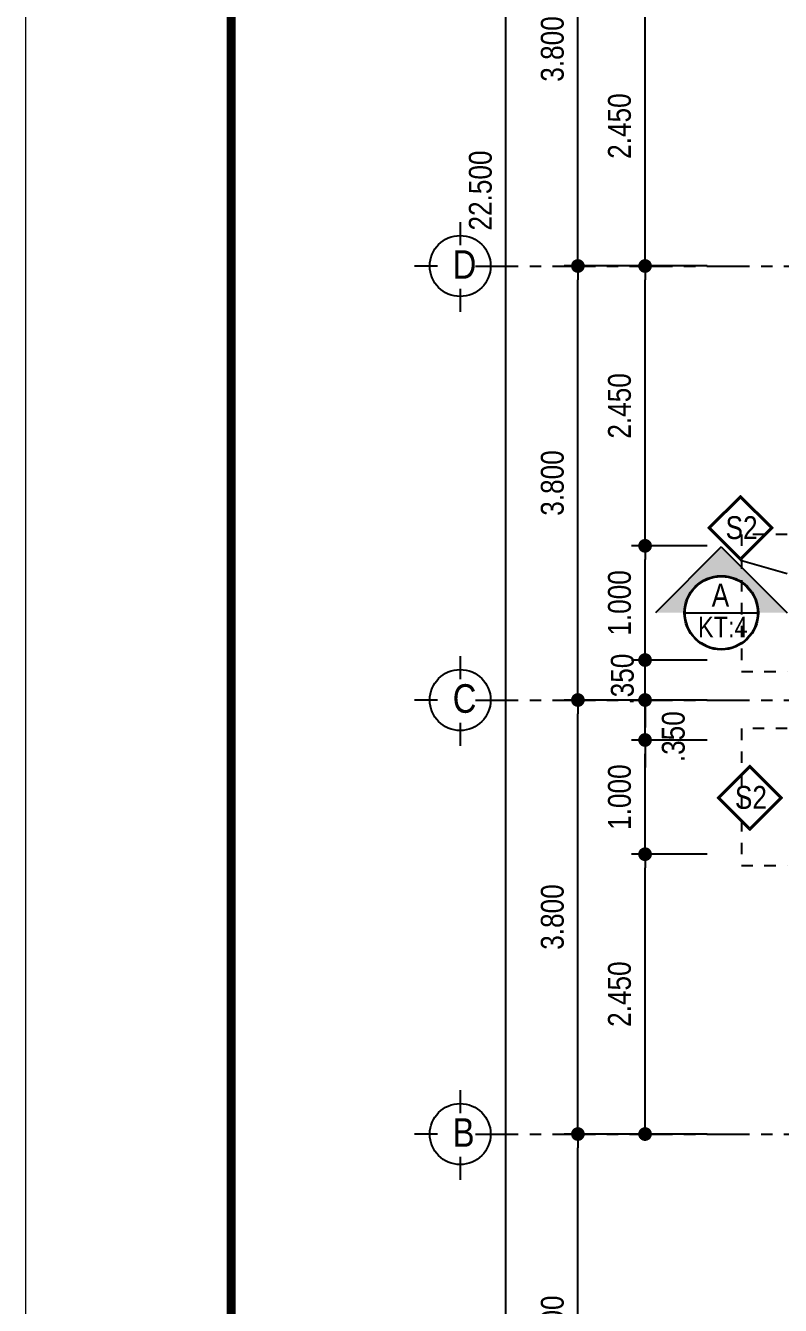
# Model space of a CAD drawing. Header units: millimetres. Extents: x 100 to 288, y -65 to 177.
# Drawn here: x 119.75 to 126.36, y 124.32 to 135.52 of the extents above; entities that cross this region are included whole.
import ezdxf

# ---------------------------------------------------------------- set-up
doc = ezdxf.new("R2010")
doc.units = ezdxf.units.MM
doc.header["$LTSCALE"] = 0.3
doc.header["$MEASUREMENT"] = 0
doc.header["$PDMODE"] = 2
doc.linetypes.add('ACAD_ISO03W100', pattern=[30, 12, -18])
doc.linetypes.add('CENTER', pattern=[2, 1.25, -0.25, 0.25, -0.25])
doc.layers.get('0').update_dxf_attribs({"linetype": 'CONTINUOUS', "lineweight": 13})
doc.layers.get('DEFPOINTS').update_dxf_attribs({"linetype": 'CONTINUOUS', "lineweight": 13})
for name, color, linetype in [('CHU', 3, 'CONTINUOUS'), ('HACTH', 8, 'CONTINUOUS'), ('HATCH', 8, 'CONTINUOUS'), ('LAYER 1', 1, 'CONTINUOUS'), ('LAYER1', 1, 'CONTINUOUS'), ('LAYER7', 7, 'CONTINUOUS'), ('THAY', 4, 'CONTINUOUS')]:
    doc.layers.add(name, color=color, linetype=linetype)
doc.styles.add('HELVE-KT', font='VHELVCN.TTF')
doc.dimstyles.new('1-100', dxfattribs={"dimtxt": 0.2, "dimasz": 0.12, "dimexe": 0.12, "dimexo": 0.2, "dimgap": 0.12, "dimtad": 1, "dimdec": 3, "dimzin": 4, "dimdsep": 46, "dimtxsty": 'HELVE-KT', "dimblk1": 'DOT', "dimblk2": 'DOT', "dimsah": 1, "dimcen": -0.18, "dimadec": 3, "dimazin": 0, "dimtfac": 1, "dimtdec": 3, "dimtmove": 2, "dimatfit": 3, "dimldrblk": 'DOT', "dimfxl": 0, "dimtolj": 1, "dimtzin": 4, "dimarcsym": 0})

# ---------------------------------------------------------------- blocks, each defined once
blk = doc.blocks.new('_DOT')
at = {"color": 0, "linetype": 'ByBlock'}
blk.add_line((-0.5, 0), (-1, 0), dxfattribs=at)
at = {"color": 0, "linetype": 'ByBlock', "const_width": 0.5}
blk.add_lwpolyline([(-0.25, 0, 1), (0.25, 0, 1)], format="xyb", close=True, dxfattribs=at)
blk = doc.blocks.new('*D164')
at = {"layer": 'DEFPOINTS', "color": 0, "lineweight": -2, "ltscale": 5}
for p in [(124.584, 125.818), (125.545, 125.818), (125.545, 122.418)]:
    blk.add_point(p, dxfattribs=at)
at = {"layer": 'LAYER 1', "color": 0, "lineweight": -2, "ltscale": 5}
for p, q in [((125.345, 125.818), (124.464, 125.818)), ((124.584, 122.538), (124.584, 125.698)), ((125.345, 122.418), (124.464, 122.418))]:
    blk.add_line(p, q, dxfattribs=at)
at = {"layer": 'LAYER 1', "color": 0, "lineweight": -2, "ltscale": 5, "xscale": 0.12, "yscale": 0.12, "zscale": 0.12}
for p, rotation in [((124.584, 125.818), 90), ((124.584, 122.418), 270)]:
    blk.add_blockref('_DOT', p, dxfattribs=dict(at, rotation=rotation))
at = {"layer": 'LAYER 1', "color": 0, "ltscale": 5, "insert": (124.361, 124.118), "char_height": 0.2, "attachment_point": 5, "rotation": 90, "style": 'HELVE-KT'}
blk.add_mtext('\\A1;3.400', dxfattribs=at)
blk = doc.blocks.new('*D165')
at = {"layer": 'DEFPOINTS', "color": 0, "lineweight": -2, "ltscale": 5}
for p in [(124.584, 129.618), (125.917, 129.618), (125.917, 125.818)]:
    blk.add_point(p, dxfattribs=at)
at = {"layer": 'LAYER 1', "color": 0, "lineweight": -2, "ltscale": 5}
for p, q in [((125.717, 129.618), (124.464, 129.618)), ((124.584, 125.938), (124.584, 129.498)), ((125.717, 125.818), (124.464, 125.818))]:
    blk.add_line(p, q, dxfattribs=at)
at = {"layer": 'LAYER 1', "color": 0, "lineweight": -2, "ltscale": 5, "xscale": 0.12, "yscale": 0.12, "zscale": 0.12}
for p, rotation in [((124.584, 129.618), 90), ((124.584, 125.818), 270)]:
    blk.add_blockref('_DOT', p, dxfattribs=dict(at, rotation=rotation))
at = {"layer": 'LAYER 1', "color": 0, "ltscale": 5, "insert": (124.361, 127.718), "char_height": 0.2, "attachment_point": 5, "rotation": 90, "style": 'HELVE-KT'}
blk.add_mtext('\\A1;3.800', dxfattribs=at)
blk = doc.blocks.new('*D166')
at = {"layer": 'DEFPOINTS', "color": 0, "lineweight": -2, "ltscale": 5}
for p in [(124.584, 133.418), (125.917, 133.418), (125.917, 129.618)]:
    blk.add_point(p, dxfattribs=at)
at = {"layer": 'LAYER 1', "color": 0, "lineweight": -2, "ltscale": 5}
for p, q in [((125.717, 133.418), (124.464, 133.418)), ((124.584, 129.738), (124.584, 133.298)), ((125.717, 129.618), (124.464, 129.618))]:
    blk.add_line(p, q, dxfattribs=at)
at = {"layer": 'LAYER 1', "color": 0, "lineweight": -2, "ltscale": 5, "xscale": 0.12, "yscale": 0.12, "zscale": 0.12}
for p, rotation in [((124.584, 133.418), 90), ((124.584, 129.618), 270)]:
    blk.add_blockref('_DOT', p, dxfattribs=dict(at, rotation=rotation))
at = {"layer": 'LAYER 1', "color": 0, "ltscale": 5, "insert": (124.361, 131.518), "char_height": 0.2, "attachment_point": 5, "rotation": 90, "style": 'HELVE-KT'}
blk.add_mtext('\\A1;3.800', dxfattribs=at)
blk = doc.blocks.new('*D167')
at = {"layer": 'DEFPOINTS', "color": 0, "lineweight": -2, "ltscale": 5}
for p in [(124.584, 137.218), (125.917, 137.218), (125.917, 133.418)]:
    blk.add_point(p, dxfattribs=at)
at = {"layer": 'LAYER 1', "color": 0, "lineweight": -2, "ltscale": 5}
for p, q in [((125.717, 137.218), (124.464, 137.218)), ((124.584, 133.538), (124.584, 137.098)), ((125.717, 133.418), (124.464, 133.418))]:
    blk.add_line(p, q, dxfattribs=at)
at = {"layer": 'LAYER 1', "color": 0, "lineweight": -2, "ltscale": 5, "xscale": 0.12, "yscale": 0.12, "zscale": 0.12}
for p, rotation in [((124.584, 137.218), 90), ((124.584, 133.418), 270)]:
    blk.add_blockref('_DOT', p, dxfattribs=dict(at, rotation=rotation))
at = {"layer": 'LAYER 1', "color": 0, "ltscale": 5, "insert": (124.361, 135.318), "char_height": 0.2, "attachment_point": 5, "rotation": 90, "style": 'HELVE-KT'}
blk.add_mtext('\\A1;3.800', dxfattribs=at)
blk = doc.blocks.new('*D170')
at = {"layer": 'DEFPOINTS', "color": 0, "lineweight": -2, "ltscale": 5}
for p in [(123.953, 144.918), (124.923, 144.918), (124.923, 122.418)]:
    blk.add_point(p, dxfattribs=at)
at = {"layer": 'LAYER 1', "color": 0, "lineweight": -2, "ltscale": 5}
for p, q in [((124.723, 144.918), (123.833, 144.918)), ((123.953, 122.538), (123.953, 144.798)), ((124.723, 122.418), (123.833, 122.418))]:
    blk.add_line(p, q, dxfattribs=at)
at = {"layer": 'LAYER 1', "color": 0, "lineweight": -2, "ltscale": 5, "xscale": 0.12, "yscale": 0.12, "zscale": 0.12}
for p, rotation in [((123.953, 144.918), 90), ((123.953, 122.418), 270)]:
    blk.add_blockref('_DOT', p, dxfattribs=dict(at, rotation=rotation))
at = {"layer": 'LAYER 1', "color": 0, "ltscale": 5, "insert": (123.731, 134.079), "char_height": 0.2, "attachment_point": 5, "rotation": 90, "style": 'HELVE-KT'}
blk.add_mtext('\\A1;22.500', dxfattribs=at)
blk = doc.blocks.new('*D108')
at = {"layer": 'DEFPOINTS', "color": 0, "lineweight": -2, "ltscale": 5}
for p in [(125.172, 128.268), (125.917, 128.268), (125.917, 125.818)]:
    blk.add_point(p, dxfattribs=at)
at = {"layer": 'LAYER 1', "color": 0, "lineweight": -2, "ltscale": 5}
for p, q in [((125.717, 128.268), (125.052, 128.268)), ((125.172, 125.938), (125.172, 128.148)), ((125.717, 125.818), (125.052, 125.818))]:
    blk.add_line(p, q, dxfattribs=at)
at = {"layer": 'LAYER 1', "color": 0, "lineweight": -2, "ltscale": 5, "xscale": 0.12, "yscale": 0.12, "zscale": 0.12}
for p, rotation in [((125.172, 128.268), 90), ((125.172, 125.818), 270)]:
    blk.add_blockref('_DOT', p, dxfattribs=dict(at, rotation=rotation))
at = {"layer": 'LAYER 1', "color": 0, "ltscale": 5, "insert": (124.949, 127.043), "char_height": 0.2, "attachment_point": 5, "rotation": 90, "style": 'HELVE-KT'}
blk.add_mtext('\\A1;2.450', dxfattribs=at)
blk = doc.blocks.new('*D109')
at = {"layer": 'DEFPOINTS', "color": 0, "lineweight": -2, "ltscale": 5}
for p in [(125.172, 129.268), (125.917, 129.268), (125.917, 128.268)]:
    blk.add_point(p, dxfattribs=at)
at = {"layer": 'LAYER 1', "color": 0, "lineweight": -2, "ltscale": 5}
for p, q in [((125.717, 129.268), (125.052, 129.268)), ((125.172, 128.388), (125.172, 129.148)), ((125.717, 128.268), (125.052, 128.268))]:
    blk.add_line(p, q, dxfattribs=at)
at = {"layer": 'LAYER 1', "color": 0, "lineweight": -2, "ltscale": 5, "xscale": 0.12, "yscale": 0.12, "zscale": 0.12}
for p, rotation in [((125.172, 129.268), 90), ((125.172, 128.268), 270)]:
    blk.add_blockref('_DOT', p, dxfattribs=dict(at, rotation=rotation))
at = {"layer": 'LAYER 1', "color": 0, "ltscale": 5, "insert": (124.949, 128.768), "char_height": 0.2, "attachment_point": 5, "rotation": 90, "style": 'HELVE-KT'}
blk.add_mtext('\\A1;1.000', dxfattribs=at)
blk = doc.blocks.new('*D110')
at = {"layer": 'DEFPOINTS', "color": 0, "lineweight": -2, "ltscale": 5}
for p in [(125.172, 129.618), (125.917, 129.618), (125.917, 129.268)]:
    blk.add_point(p, dxfattribs=at)
at = {"layer": 'LAYER 1', "color": 0, "lineweight": -2, "ltscale": 5}
for p, q in [((125.172, 129.738), (125.172, 129.858)), ((125.717, 129.618), (125.052, 129.618)), ((125.172, 129.268), (125.172, 129.618)), ((125.717, 129.268), (125.052, 129.268)), ((125.172, 129.148), (125.172, 129.028))]:
    blk.add_line(p, q, dxfattribs=at)
at = {"layer": 'LAYER 1', "color": 0, "lineweight": -2, "ltscale": 5, "xscale": 0.12, "yscale": 0.12, "zscale": 0.12}
for p, rotation in [((125.172, 129.618), 270), ((125.172, 129.268), 90)]:
    blk.add_blockref('_DOT', p, dxfattribs=dict(at, rotation=rotation))
at = {"layer": 'LAYER 1', "color": 0, "ltscale": 5, "insert": (125.42, 129.297), "char_height": 0.2, "attachment_point": 5, "rotation": 90, "style": 'HELVE-KT'}
blk.add_mtext('\\A1;.350', dxfattribs=at)
blk = doc.blocks.new('*D111')
at = {"layer": 'DEFPOINTS', "color": 0, "lineweight": -2, "ltscale": 5}
for p in [(125.172, 129.968), (125.917, 129.968), (125.917, 129.618)]:
    blk.add_point(p, dxfattribs=at)
at = {"layer": 'LAYER 1', "color": 0, "lineweight": -2, "ltscale": 5}
for p, q in [((125.172, 130.088), (125.172, 130.208)), ((125.717, 129.968), (125.052, 129.968)), ((125.172, 129.618), (125.172, 129.968)), ((125.717, 129.618), (125.052, 129.618)), ((125.172, 129.498), (125.172, 129.378))]:
    blk.add_line(p, q, dxfattribs=at)
at = {"layer": 'LAYER 1', "color": 0, "lineweight": -2, "ltscale": 5, "xscale": 0.12, "yscale": 0.12, "zscale": 0.12}
for p, rotation in [((125.172, 129.968), 270), ((125.172, 129.618), 90)]:
    blk.add_blockref('_DOT', p, dxfattribs=dict(at, rotation=rotation))
at = {"layer": 'LAYER 1', "color": 0, "ltscale": 5, "insert": (124.974, 129.801), "char_height": 0.2, "attachment_point": 5, "rotation": 90, "style": 'HELVE-KT'}
blk.add_mtext('\\A1;.350', dxfattribs=at)
blk = doc.blocks.new('*D112')
at = {"layer": 'DEFPOINTS', "color": 0, "lineweight": -2, "ltscale": 5}
for p in [(125.172, 130.968), (125.917, 130.968), (125.917, 129.968)]:
    blk.add_point(p, dxfattribs=at)
at = {"layer": 'LAYER 1', "color": 0, "lineweight": -2, "ltscale": 5}
for p, q in [((125.717, 130.968), (125.052, 130.968)), ((125.172, 130.088), (125.172, 130.848)), ((125.717, 129.968), (125.052, 129.968))]:
    blk.add_line(p, q, dxfattribs=at)
at = {"layer": 'LAYER 1', "color": 0, "lineweight": -2, "ltscale": 5, "xscale": 0.12, "yscale": 0.12, "zscale": 0.12}
for p, rotation in [((125.172, 130.968), 90), ((125.172, 129.968), 270)]:
    blk.add_blockref('_DOT', p, dxfattribs=dict(at, rotation=rotation))
at = {"layer": 'LAYER 1', "color": 0, "ltscale": 5, "insert": (124.949, 130.468), "char_height": 0.2, "attachment_point": 5, "rotation": 90, "style": 'HELVE-KT'}
blk.add_mtext('\\A1;1.000', dxfattribs=at)
blk = doc.blocks.new('*D113')
at = {"layer": 'DEFPOINTS', "color": 0, "lineweight": -2, "ltscale": 5}
for p in [(125.172, 133.418), (125.917, 133.418), (125.917, 130.968)]:
    blk.add_point(p, dxfattribs=at)
at = {"layer": 'LAYER 1', "color": 0, "lineweight": -2, "ltscale": 5}
for p, q in [((125.717, 133.418), (125.052, 133.418)), ((125.172, 131.088), (125.172, 133.298)), ((125.717, 130.968), (125.052, 130.968))]:
    blk.add_line(p, q, dxfattribs=at)
at = {"layer": 'LAYER 1', "color": 0, "lineweight": -2, "ltscale": 5, "xscale": 0.12, "yscale": 0.12, "zscale": 0.12}
for p, rotation in [((125.172, 133.418), 90), ((125.172, 130.968), 270)]:
    blk.add_blockref('_DOT', p, dxfattribs=dict(at, rotation=rotation))
at = {"layer": 'LAYER 1', "color": 0, "ltscale": 5, "insert": (124.949, 132.193), "char_height": 0.2, "attachment_point": 5, "rotation": 90, "style": 'HELVE-KT'}
blk.add_mtext('\\A1;2.450', dxfattribs=at)
blk = doc.blocks.new('*D114')
at = {"layer": 'DEFPOINTS', "color": 0, "lineweight": -2, "ltscale": 5}
for p in [(125.172, 135.868), (125.917, 135.868), (125.917, 133.418)]:
    blk.add_point(p, dxfattribs=at)
at = {"layer": 'LAYER 1', "color": 0, "lineweight": -2, "ltscale": 5}
for p, q in [((125.717, 135.868), (125.052, 135.868)), ((125.172, 133.538), (125.172, 135.748)), ((125.717, 133.418), (125.052, 133.418))]:
    blk.add_line(p, q, dxfattribs=at)
at = {"layer": 'LAYER 1', "color": 0, "lineweight": -2, "ltscale": 5, "xscale": 0.12, "yscale": 0.12, "zscale": 0.12}
for p, rotation in [((125.172, 135.868), 90), ((125.172, 133.418), 270)]:
    blk.add_blockref('_DOT', p, dxfattribs=dict(at, rotation=rotation))
at = {"layer": 'LAYER 1', "color": 0, "ltscale": 5, "insert": (124.949, 134.643), "char_height": 0.2, "attachment_point": 5, "rotation": 90, "style": 'HELVE-KT'}
blk.add_mtext('\\A1;2.450', dxfattribs=at)

msp = doc.modelspace()

# ---------------------------------------------------------------- hatches: boundary and pattern name
at = {"layer": 'THAY', "linetype": 'Continuous', "ltscale": 1000}
msp.add_hatch(color=256, dxfattribs=at).paths.add_polyline_path([(125.26296, 130.38205), (125.5153, 130.38205, -1), (126.16378, 130.38205), (126.41611, 130.38205), (125.83954, 130.95863)])

# ---------------------------------------------------------------- linework, layer by layer
at = {"layer": 'CHU'}
for points in [[(123.5534, 133.8011), (123.5534, 133.6011)], [(123.3534, 133.41777), (123.1534, 133.41777)], [(123.7534, 133.41777), (123.9534, 133.41777)], [(123.5534, 133.21777), (123.5534, 133.01777)], [(123.5534, 130.0011), (123.5534, 129.8011)], [(123.3534, 129.61777), (123.1534, 129.61777)], [(123.7534, 129.61777), (123.9534, 129.61777)], [(123.5534, 129.41777), (123.5534, 129.21777)], [(123.5534, 126.2011), (123.5534, 126.0011)], [(123.3534, 125.81777), (123.1534, 125.81777)], [(123.7534, 125.81777), (123.9534, 125.81777)], [(123.5534, 125.61777), (123.5534, 125.41777)]]:
    msp.add_lwpolyline(points, dxfattribs=at)
for centre in [(123.5534, 133.41777), (123.5534, 129.61777), (123.5534, 125.81777)]:
    msp.add_circle(centre, 0.26667, dxfattribs=at)
at = {"layer": 'DEFPOINTS', "linetype": 'Continuous', "ltscale": 0.08}
msp.add_lwpolyline([(119.74885, 117.44536), (161.74885, 117.44536), (161.74885, 147.14536), (119.74885, 147.14536)], close=True, dxfattribs=at)
at = {"layer": 'HACTH', "lineweight": -2, "ltscale": 0.08}
for points in [[(126.00698, 130.8591), (126.27214, 131.12425), (126.00698, 131.38941), (125.74183, 131.12425)], [(126.08878, 128.49703), (126.35394, 128.76218), (126.08878, 129.02734), (125.82363, 128.76218)]]:
    msp.add_lwpolyline(points, close=True, dxfattribs=at)
at = {"layer": 'HATCH', "linetype": 'CENTER'}
for points in [[(123.68717, 133.41777), (136.29486, 133.41777)], [(123.68717, 129.61777), (136.29486, 129.61777)], [(123.68717, 125.81777), (136.29486, 125.81777)]]:
    msp.add_lwpolyline(points, dxfattribs=at)
at = {"layer": 'HATCH', "linetype": 'ACAD_ISO03W100', "ltscale": 0.01}
for points in [[(126.41611, 131.06777), (126.41611, 131.06777), (126.01611, 131.06777), (126.01611, 129.86777), (126.41611, 129.86777)], [(126.41611, 129.36777), (126.41611, 129.36777), (126.01611, 129.36777), (126.01611, 128.16777), (126.41611, 128.16777)]]:
    msp.add_lwpolyline(points, dxfattribs=at)
at = {"layer": 'LAYER 1', "lineweight": -2, "ltscale": 0.08}
for points in [[(126.00698, 130.84141), (126.28982, 131.12425), (126.00698, 131.40709), (125.72414, 131.12425)], [(126.08878, 128.47934), (126.37162, 128.76218), (126.08878, 129.04503), (125.80594, 128.76218)]]:
    msp.add_lwpolyline(points, close=True, dxfattribs=at)
msp.add_lwpolyline([(126.00698, 130.84141), (126.41611, 130.72507)], dxfattribs=at)
at = {"layer": 'LAYER7', "linetype": 'Continuous', "const_width": 0.08}
msp.add_lwpolyline([(160.74885, 146.18282), (121.54885, 146.18282), (121.54885, 118.40791), (160.74885, 118.40791)], close=True, dxfattribs=at)
at = {"layer": 'THAY', "linetype": 'Continuous', "ltscale": 1000}
for points in [[(125.83954, 130.95863), (125.26296, 130.38205)], [(125.83954, 130.95863), (126.41611, 130.38205)], [(125.52202, 130.38205), (126.15706, 130.38205)]]:
    msp.add_lwpolyline(points, dxfattribs=at)
for radius in [0.32424, 0.31752]:
    msp.add_circle((125.83954, 130.38205), radius, dxfattribs=at)

# ---------------------------------------------------------------- texts
at = {"layer": 'LAYER 1', "ltscale": 1000, "insert": (125.63497, 130.34673), "char_height": 0.18, "width": 3.5586, "attachment_point": 1, "style": 'HELVE-KT'}
msp.add_mtext('KT:4', dxfattribs=at)
at = {"layer": 'LAYER1', "linetype": 'Continuous', "ltscale": 0.05, "attachment_point": 1, "style": 'HELVE-KT'}
for s, insert, char_height, width in [('D', (123.48822, 133.55631), 0.25, 13.0973333), ('S2', (125.87682, 131.22747), 0.2, 17.4622), ('C', (123.48822, 129.75631), 0.25, 13.0973333), ('S2', (125.95862, 128.8654), 0.2, 17.4622), ('B', (123.48822, 125.95631), 0.25, 13.0973333)]:
    msp.add_mtext(s, dxfattribs=dict(at, insert=insert, char_height=char_height, width=width))
at = {"layer": 'LAYER1', "ltscale": 1000, "insert": (125.75574, 130.63607), "char_height": 0.2, "width": 3.5586, "attachment_point": 1, "style": 'HELVE-KT'}
msp.add_mtext('A', dxfattribs=at)

# ---------------------------------------------------------------- dimensions: what is measured, and where the dimension line sits
at = {"layer": 'LAYER 1', "ltscale": 5}
for base, p1, p2, picture, middle in [((123.9534, 144.91777), (124.92335, 122.41777), (124.92335, 144.91777), '*D170', (123.73127, 134.07878)), ((125.17163, 129.96777), (125.91708, 129.61777), (125.91708, 129.96777), '*D111', (124.97394, 129.80132)), ((125.17163, 129.61777), (125.91708, 129.26777), (125.91708, 129.61777), '*D110', (125.41986, 129.29741))]:
    dim = msp.add_linear_dim(base=base, p1=p1, p2=p2, angle=90, dimstyle='1-100', dxfattribs=at)
    dim.commit()
    dim.dimension.update_dxf_attribs({"geometry": picture, "text_midpoint": middle, "dimtype": 160})
for base, p1, p2, picture, middle in [((124.58358, 137.21777), (125.91708, 133.41777), (125.91708, 137.21777), '*D167', (124.36145, 135.31777)), ((125.17163, 135.86777), (125.91708, 133.41777), (125.91708, 135.86777), '*D114', (124.9495, 134.64277)), ((124.58358, 133.41777), (125.91708, 129.61777), (125.91708, 133.41777), '*D166', (124.36145, 131.51777)), ((125.17163, 133.41777), (125.91708, 130.96777), (125.91708, 133.41777), '*D113', (124.9495, 132.19277)), ((125.17163, 130.96777), (125.91708, 129.96777), (125.91708, 130.96777), '*D112', (124.9495, 130.46777)), ((124.58358, 129.61777), (125.91708, 125.81777), (125.91708, 129.61777), '*D165', (124.36145, 127.71777)), ((125.17163, 129.26777), (125.91708, 128.26777), (125.91708, 129.26777), '*D109', (124.9495, 128.76777)), ((125.17163, 128.26777), (125.91708, 125.81777), (125.91708, 128.26777), '*D108', (124.9495, 127.04277)), ((124.58358, 125.81777), (125.5454, 122.41777), (125.5454, 125.81777), '*D164', (124.36145, 124.11777))]:
    dim = msp.add_linear_dim(base=base, p1=p1, p2=p2, angle=90, dimstyle='1-100', dxfattribs=at)
    dim.commit()
    dim.dimension.update_dxf_attribs({"geometry": picture, "text_midpoint": middle})

doc.saveas('drawing.dxf')
